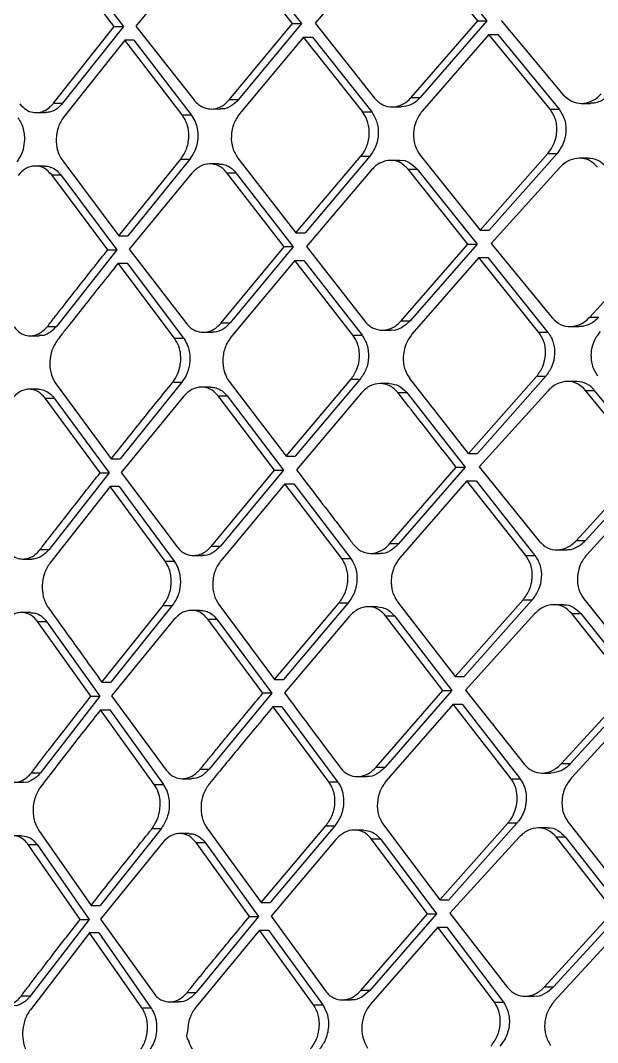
# Model space of a CAD drawing. Extents: x 939 to 1039, y 781 to 934.
# Drawn here: x 1026.408 to 1027.331, y 818.226 to 819.86 of the extents above; entities that cross this region are included whole.
import ezdxf

# ---------------------------------------------------------------- set-up
doc = ezdxf.new("R2010")
doc.units = 0
doc.header["$MEASUREMENT"] = 0
doc.layers.add('1', color=4, linetype='Continuous')

# ---------------------------------------------------------------- blocks, each defined once
blk = doc.blocks.new('Envoy')
at = {"layer": '1', "color": 3, "linetype": 'Continuous', "lineweight": 25}
for p, q in [((87.8271, 20.7958), (87.9187, 20.6762)), ((88.0394, 20.7986), (87.9388, 20.6768)), ((88.1894, 20.6807), (88.0959, 20.7992)), ((88.1103, 20.7992), (88.2038, 20.6807)), ((88.3294, 20.804), (88.2253, 20.6813)), ((88.4856, 20.6853), (88.3883, 20.8048)), ((88.4027, 20.8048), (88.5, 20.6852)), ((87.8072, 20.5535), (87.9042, 20.6762)), ((87.9187, 20.6762), (87.8216, 20.5535)), ((87.9042, 20.6762), (87.9186, 20.6762)), ((87.9388, 20.6768), (88.0323, 20.558)), ((88.0884, 20.5592), (88.1894, 20.6807)), ((88.2038, 20.6807), (88.1028, 20.5592)), ((88.2253, 20.6813), (88.3204, 20.5617)), ((88.379, 20.5626), (88.4856, 20.6853)), ((88.5, 20.6852), (88.3935, 20.5626)), ((88.4856, 20.6853), (88.5, 20.6852)), ((88.5228, 20.6858), (88.6222, 20.5671)), ((88.2066, 20.659), (88.1043, 20.5363)), ((88.3014, 20.5394), (88.2066, 20.659)), ((88.2066, 20.659), (88.221, 20.659)), ((88.221, 20.659), (88.3158, 20.5394)), ((88.5033, 20.6635), (88.3965, 20.5409)), ((88.601, 20.5439), (88.5033, 20.6635)), ((88.5033, 20.6635), (88.5177, 20.6635)), ((88.5177, 20.6635), (88.6154, 20.5439)), ((87.9209, 20.6545), (87.8235, 20.5318)), ((88.0129, 20.5349), (87.9209, 20.6545)), ((87.9353, 20.6545), (87.9209, 20.6545)), ((87.9353, 20.6545), (88.0273, 20.5349)), ((88.379, 20.5626), (88.3935, 20.5626)), ((87.8072, 20.5535), (87.8216, 20.5535)), ((88.0591, 20.5442), (88.0736, 20.5441)), ((88.0884, 20.5592), (88.1028, 20.5592)), ((88.3485, 20.5475), (88.363, 20.5475)), ((88.601, 20.5439), (88.6154, 20.5439)), ((88.651, 20.5532), (88.6655, 20.5532)), ((87.7792, 20.5384), (87.7937, 20.5384)), ((88.0129, 20.5349), (88.0273, 20.5349)), ((88.3014, 20.5394), (88.3158, 20.5394)), ((87.9117, 20.3415), (88.0106, 20.4642)), ((88.025, 20.4642), (87.9261, 20.3415)), ((88.0106, 20.4642), (88.025, 20.4642)), ((88.1019, 20.4656), (88.1947, 20.3461)), ((88.1947, 20.3461), (88.2985, 20.4687)), ((88.3129, 20.4687), (88.2092, 20.346)), ((88.2985, 20.4687), (88.3129, 20.4687)), ((88.3934, 20.4702), (88.4893, 20.3506)), ((88.4893, 20.3506), (88.5977, 20.4732)), ((88.6121, 20.4732), (88.5037, 20.3506)), ((88.5977, 20.4732), (88.6121, 20.4732)), ((88.6623, 20.4654), (88.648, 20.4655)), ((87.7924, 20.453), (87.7781, 20.453)), ((87.8217, 20.4611), (87.9117, 20.3415)), ((88.0716, 20.4564), (88.0573, 20.4564)), ((88.3157, 20.447), (88.2116, 20.3243)), ((88.3605, 20.4621), (88.3461, 20.4621)), ((88.4697, 20.3283), (88.3742, 20.4479)), ((88.3742, 20.4479), (88.3886, 20.4479)), ((88.3886, 20.4479), (88.4842, 20.3283)), ((88.6167, 20.4507), (88.5067, 20.3289)), ((87.8939, 20.3192), (87.8042, 20.4388)), ((87.8042, 20.4388), (87.8186, 20.4388)), ((87.8186, 20.4388), (87.9084, 20.3192)), ((88.0284, 20.4417), (87.9281, 20.3198)), ((88.1761, 20.3238), (88.0844, 20.4422)), ((88.0844, 20.4422), (88.0988, 20.4422)), ((88.0988, 20.4422), (88.1905, 20.3238)), ((88.4893, 20.3506), (88.5037, 20.3506)), ((87.9117, 20.3415), (87.9261, 20.3415)), ((88.1947, 20.3461), (88.2092, 20.346)), ((88.6645, 20.2113), (88.7746, 20.3328)), ((87.9084, 20.3192), (87.8118, 20.1966)), ((87.8939, 20.3192), (87.9084, 20.3192)), ((87.9281, 20.3198), (88.0197, 20.2011)), ((88.0753, 20.2023), (88.1761, 20.3238)), ((88.1905, 20.3238), (88.0897, 20.2023)), ((88.1905, 20.3238), (88.1761, 20.3238)), ((88.2116, 20.3243), (88.3049, 20.2048)), ((88.3631, 20.2056), (88.4697, 20.3283)), ((88.4842, 20.3283), (88.3775, 20.2056)), ((88.4697, 20.3283), (88.4841, 20.3283)), ((88.5067, 20.3289), (88.6043, 20.2101)), ((88.1929, 20.3021), (88.0908, 20.1794)), ((88.2859, 20.1825), (88.1929, 20.3021)), ((88.1929, 20.3021), (88.2073, 20.302)), ((88.2073, 20.302), (88.3004, 20.1825)), ((88.4871, 20.3066), (88.3802, 20.1839)), ((88.5831, 20.187), (88.4871, 20.3066)), ((88.4871, 20.3066), (88.5016, 20.3066)), ((88.5016, 20.3066), (88.5976, 20.187)), ((88.0004, 20.1779), (87.9103, 20.2975)), ((87.9247, 20.2975), (88.0148, 20.1779)), ((88.0753, 20.2023), (88.0897, 20.2023)), ((88.3631, 20.2056), (88.3775, 20.2056)), ((88.6645, 20.2113), (88.679, 20.2113)), ((87.7973, 20.1966), (87.8118, 20.1965)), ((88.0462, 20.1872), (88.0607, 20.1872)), ((88.3327, 20.1906), (88.3472, 20.1905)), ((88.5976, 20.187), (88.5831, 20.187)), ((88.6329, 20.1963), (88.6474, 20.1962)), ((87.7697, 20.1815), (87.7842, 20.1815)), ((88.0004, 20.1779), (88.0148, 20.1779)), ((88.2859, 20.1825), (88.3003, 20.1825)), ((87.8111, 20.1042), (87.8992, 19.9846)), ((88.0121, 20.1072), (87.9136, 19.9846)), ((87.9976, 20.1072), (88.0121, 20.1072)), ((88.0879, 20.1087), (88.1788, 19.9891)), ((88.1788, 19.9891), (88.2826, 20.1118)), ((88.297, 20.1118), (88.1933, 19.9891)), ((88.297, 20.1118), (88.2826, 20.1118)), ((88.344, 20.1051), (88.3296, 20.1052)), ((88.4706, 19.9936), (88.3766, 20.1132)), ((88.5793, 20.1163), (88.4706, 19.9936)), ((88.5937, 20.1163), (88.4851, 19.9936)), ((88.5937, 20.1163), (88.5793, 20.1163)), ((88.6436, 20.1085), (88.6291, 20.1085)), ((87.7824, 20.096), (87.7681, 20.0961)), ((88.0581, 20.0994), (88.0437, 20.0995)), ((88.2994, 20.0901), (88.1954, 19.9674)), ((88.3574, 20.091), (88.3718, 20.0909)), ((88.3718, 20.0909), (88.4655, 19.9714)), ((88.5979, 20.0938), (88.4877, 19.9719)), ((88.7538, 19.9759), (88.6579, 20.0943)), ((88.6579, 20.0943), (88.6723, 20.0943)), ((88.7683, 19.9759), (88.6723, 20.0943)), ((87.8815, 19.9623), (87.7937, 20.0819)), ((87.7937, 20.0819), (87.8082, 20.0819)), ((87.8082, 20.0819), (87.896, 19.9623)), ((88.0151, 20.0847), (87.9152, 19.9629)), ((88.1602, 19.9668), (88.0704, 20.0853)), ((88.0704, 20.0853), (88.0848, 20.0853)), ((88.0848, 20.0853), (88.1746, 19.9668)), ((88.1788, 19.9891), (88.1933, 19.9891)), ((88.4706, 19.9936), (88.4851, 19.9936)), ((87.8992, 19.9846), (87.9136, 19.9846)), ((88.4877, 19.9719), (88.5836, 19.8532)), ((88.6433, 19.8544), (88.7538, 19.9759)), ((88.6578, 19.8544), (88.7683, 19.9759)), ((87.896, 19.9623), (87.8, 19.8396)), ((87.8815, 19.9623), (87.8959, 19.9623)), ((87.9152, 19.9629), (88.0048, 19.8441)), ((88.0596, 19.8453), (88.1602, 19.9668)), ((88.1746, 19.9668), (88.0741, 19.8453)), ((88.1602, 19.9668), (88.1746, 19.9668)), ((88.3443, 19.8487), (88.451, 19.9714)), ((88.4655, 19.9713), (88.3588, 19.8487)), ((88.451, 19.9714), (88.4655, 19.9713)), ((87.8975, 19.9406), (87.8012, 19.8179)), ((87.9855, 19.821), (87.8975, 19.9406)), ((87.9119, 19.9406), (87.8975, 19.9406)), ((87.9119, 19.9406), (88, 19.821)), ((88.1767, 19.9451), (88.0749, 19.8225)), ((88.2678, 19.8255), (88.1767, 19.9451)), ((88.1767, 19.9451), (88.1911, 19.9451)), ((88.1911, 19.9451), (88.2822, 19.8255)), ((88.4681, 19.9496), (88.3611, 19.827)), ((88.5623, 19.8301), (88.4681, 19.9496)), ((88.4681, 19.9496), (88.4826, 19.9496)), ((88.4826, 19.9496), (88.5768, 19.83)), ((88.7715, 19.9542), (88.6596, 19.8315)), ((88.0596, 19.8453), (88.0741, 19.8453)), ((88.3588, 19.8487), (88.3443, 19.8487)), ((88.6433, 19.8544), (88.6578, 19.8544)), ((87.7855, 19.8396), (87.8, 19.8396)), ((88.0308, 19.8303), (88.0454, 19.8302)), ((88.2678, 19.8255), (88.2822, 19.8255)), ((88.3141, 19.8336), (88.3287, 19.8336)), ((88.5623, 19.8301), (88.5768, 19.83)), ((88.6118, 19.8393), (88.6263, 19.8393)), ((87.7582, 19.8245), (87.7726, 19.8245)), ((87.9855, 19.821), (88, 19.821)), ((88.655, 19.7608), (88.7505, 19.6412)), ((87.8844, 19.6276), (87.9823, 19.7503)), ((87.9968, 19.7503), (87.8989, 19.6276)), ((87.9823, 19.7503), (87.9968, 19.7503)), ((88.0714, 19.7518), (88.1603, 19.6322)), ((88.1603, 19.6322), (88.2638, 19.7548)), ((88.2783, 19.7548), (88.1748, 19.6322)), ((88.2638, 19.7548), (88.2783, 19.7548)), ((88.3248, 19.7482), (88.3104, 19.7482)), ((88.357, 19.7563), (88.4491, 19.6367)), ((88.4491, 19.6367), (88.5579, 19.7594)), ((88.5724, 19.7593), (88.4636, 19.6367)), ((88.5579, 19.7594), (88.5724, 19.7593)), ((88.6217, 19.7516), (88.6073, 19.7516)), ((87.7705, 19.7391), (87.7561, 19.7391)), ((87.9994, 19.7278), (87.9, 19.6059)), ((88.0421, 19.7425), (88.0277, 19.7425)), ((88.1417, 19.6099), (88.054, 19.7283)), ((88.054, 19.7283), (88.0684, 19.7283)), ((88.0684, 19.7283), (88.1562, 19.6099)), ((88.2804, 19.7331), (88.1765, 19.6105)), ((88.4295, 19.6144), (88.3377, 19.734)), ((88.3377, 19.734), (88.3522, 19.734)), ((88.3522, 19.734), (88.444, 19.6144)), ((88.5762, 19.7368), (88.4658, 19.615)), ((88.73, 19.6189), (88.6357, 19.7374)), ((88.6357, 19.7374), (88.6502, 19.7374)), ((88.6502, 19.7374), (88.7445, 19.6189)), ((87.8668, 19.6054), (87.7812, 19.7249)), ((87.7812, 19.7249), (87.7958, 19.7249)), ((87.7958, 19.7249), (87.8813, 19.6053)), ((88.1603, 19.6322), (88.1748, 19.6322)), ((88.4491, 19.6367), (88.4636, 19.6367)), ((88.3228, 19.4918), (88.4295, 19.6144)), ((88.444, 19.6144), (88.3372, 19.4917)), ((88.4295, 19.6144), (88.444, 19.6144)), ((88.4658, 19.615), (88.5599, 19.4962)), ((88.6192, 19.4975), (88.73, 19.6189)), ((88.7445, 19.6189), (88.6337, 19.4974)), ((87.8813, 19.6053), (87.7861, 19.4827)), ((87.8668, 19.6053), (87.8813, 19.6053)), ((87.9, 19.6059), (87.9873, 19.4872)), ((88.1562, 19.6099), (88.0559, 19.4884)), ((88.1561, 19.6099), (88.1417, 19.6099)), ((88.6351, 19.4746), (88.7473, 19.5972)), ((87.9682, 19.4641), (87.8824, 19.5836)), ((87.8824, 19.5836), (87.8969, 19.5836)), ((87.8969, 19.5836), (87.9827, 19.464)), ((88.1578, 19.5882), (88.2468, 19.4686)), ((88.1723, 19.5882), (88.1578, 19.5882)), ((88.1723, 19.5882), (88.2613, 19.4686)), ((88.4462, 19.5927), (88.3392, 19.4701)), ((88.5386, 19.4731), (88.4462, 19.5927)), ((88.4462, 19.5927), (88.4607, 19.5927)), ((88.4607, 19.5927), (88.5531, 19.4731)), ((87.7715, 19.4827), (87.7861, 19.4827)), ((88.0415, 19.4884), (88.0559, 19.4884)), ((88.3228, 19.4918), (88.3372, 19.4917)), ((88.5877, 19.4824), (88.6023, 19.4824)), ((88.6192, 19.4975), (88.6337, 19.4974)), ((87.7447, 19.4676), (87.7591, 19.4676)), ((88.0129, 19.4733), (88.0275, 19.4733)), ((88.2468, 19.4686), (88.2613, 19.4686)), ((88.2927, 19.4767), (88.3073, 19.4767)), ((88.5386, 19.4731), (88.5531, 19.4731)), ((87.9682, 19.4641), (87.9827, 19.464)), ((88.4246, 19.2798), (88.5336, 19.4024)), ((88.5481, 19.4024), (88.4391, 19.2797)), ((88.5481, 19.4024), (88.5336, 19.4024)), ((88.6299, 19.4039), (88.7237, 19.2843)), ((87.7836, 19.3903), (87.8671, 19.2707)), ((87.979, 19.3933), (87.8817, 19.2707)), ((87.979, 19.3933), (87.9645, 19.3933)), ((88.0236, 19.3856), (88.0091, 19.3856)), ((88.0523, 19.3948), (88.139, 19.2752)), ((88.139, 19.2752), (88.2423, 19.3979)), ((88.2568, 19.3979), (88.1535, 19.2752)), ((88.2423, 19.3979), (88.2568, 19.3979)), ((88.3027, 19.3913), (88.2883, 19.3913)), ((88.3345, 19.3994), (88.4246, 19.2798)), ((88.5969, 19.3946), (88.5825, 19.3947)), ((87.7565, 19.3821), (87.7419, 19.3822)), ((87.8497, 19.2484), (87.7665, 19.368)), ((87.7666, 19.368), (87.7811, 19.368)), ((87.7811, 19.368), (87.8643, 19.2484)), ((87.9811, 19.3708), (87.8823, 19.249)), ((88.1204, 19.253), (88.0349, 19.3714)), ((88.0349, 19.3714), (88.0494, 19.3714)), ((88.0494, 19.3714), (88.1349, 19.2529)), ((88.2585, 19.3762), (88.1548, 19.2535)), ((88.405, 19.2575), (88.3152, 19.3771)), ((88.3152, 19.3771), (88.3297, 19.3771)), ((88.3297, 19.3771), (88.4195, 19.2575)), ((88.5515, 19.3799), (88.441, 19.2581)), ((88.7031, 19.262), (88.6106, 19.3805)), ((88.6106, 19.3805), (88.6251, 19.3804)), ((88.6251, 19.3804), (88.7177, 19.262)), ((87.8671, 19.2707), (87.8817, 19.2707)), ((88.139, 19.2752), (88.1535, 19.2752)), ((88.4246, 19.2798), (88.4391, 19.2797)), ((88.1349, 19.2529), (88.0351, 19.1314)), ((88.1204, 19.253), (88.1349, 19.2529)), ((88.1548, 19.2535), (88.242, 19.1339)), ((88.2983, 19.1348), (88.405, 19.2575)), ((88.4195, 19.2575), (88.3128, 19.1348)), ((88.405, 19.2575), (88.4195, 19.2575)), ((88.441, 19.2581), (88.5332, 19.1393)), ((88.592, 19.1405), (88.7031, 19.262)), ((88.7177, 19.262), (88.6066, 19.1405)), ((87.8643, 19.2484), (87.7699, 19.1257)), ((87.8497, 19.2484), (87.8642, 19.2484)), ((87.8823, 19.249), (87.9673, 19.1302)), ((88.7202, 19.2403), (88.6077, 19.1176)), ((87.8648, 19.2267), (87.77, 19.104)), ((87.9483, 19.1071), (87.8648, 19.2267)), ((87.8794, 19.2267), (87.8648, 19.2267)), ((87.8794, 19.2267), (87.9628, 19.1071)), ((88.1362, 19.2312), (88.035, 19.1086)), ((88.223, 19.1117), (88.1362, 19.2312)), ((88.1362, 19.2312), (88.1507, 19.2312)), ((88.1507, 19.2312), (88.2375, 19.1116)), ((88.4214, 19.2358), (88.3143, 19.1131)), ((88.5119, 19.1162), (88.4214, 19.2358)), ((88.4214, 19.2358), (88.4359, 19.2358)), ((88.4359, 19.2358), (88.5264, 19.1162)), ((88.592, 19.1405), (88.6066, 19.1405)), ((87.7699, 19.1257), (87.7553, 19.1257)), ((88.0206, 19.1315), (88.0351, 19.1314)), ((88.3128, 19.1348), (88.2983, 19.1348)), ((88.5607, 19.1254), (88.5753, 19.1254)), ((87.9483, 19.1071), (87.9628, 19.1071)), ((87.9923, 19.1164), (88.007, 19.1164)), ((88.223, 19.1117), (88.2375, 19.1116)), ((88.2685, 19.1197), (88.2831, 19.1197)), ((88.5119, 19.1162), (88.5264, 19.1162))]:
    blk.add_line(p, q, dxfattribs=at)
at = {"layer": '1', "color": 3, "linetype": 'Continuous', "lineweight": 25, "flags": 128}
for points in [[(88.1894, 20.6807), (88.1974, 20.6807), (88.2038, 20.6807)], [(87.9103, 20.2975), (87.9184, 20.2975), (87.9247, 20.2975)]]:
    blk.add_lwpolyline(points, dxfattribs=at)
at = {"layer": '1', "color": 3, "linetype": 'Continuous', "lineweight": 25}
for centre, radius, start, end in [((88.2541, 20.5059), 0.0579, 320.0443, 35.3446), ((88.3598, 19.0742), 0.0598, 139.415, 212.0657)]:
    blk.add_arc(centre, radius, start, end, dxfattribs=at)
for points, knots in [([(87.9042, 20.6762), (87.8844, 20.7021), (87.8539, 20.7419), (87.8234, 20.7818), (87.8127, 20.7958)], [0, 0, 0, 0, 0.6489663, 1, 1, 1, 1]), ([(88.3204, 20.5617), (88.3224, 20.5595), (88.3263, 20.5551), (88.3358, 20.5493), (88.3489, 20.5463), (88.3623, 20.5496), (88.3723, 20.5556), (88.3768, 20.5602), (88.379, 20.5626)], [0, 0, 0, 0, 0.12888, 0.255275, 0.499757, 0.737769, 0.86597, 1, 1, 1, 1]), ([(88.3935, 20.5626), (88.3912, 20.5603), (88.3869, 20.5558), (88.3767, 20.5493), (88.3684, 20.5482), (88.363, 20.5475)], [0, 0, 0, 0, 0.255591, 0.508375, 1, 1, 1, 1]), ([(88.6222, 20.5671), (88.6264, 20.5631), (88.6349, 20.5552), (88.6512, 20.5521), (88.6649, 20.5552), (88.6753, 20.561), (88.6801, 20.5658), (88.6827, 20.5683)], [0, 0, 0, 0, 0.246674, 0.49922, 0.722647, 0.854688, 1, 1, 1, 1]), ([(88.6972, 20.5683), (88.6946, 20.5657), (88.6896, 20.5608), (88.6808, 20.556), (88.6727, 20.5535), (88.6676, 20.5534), (88.6655, 20.5534)], [0, 0, 0, 0, 0.283698, 0.555858, 0.816563, 1, 1, 1, 1]), ([(87.753, 20.5526), (87.7562, 20.5491), (87.7623, 20.5425), (87.7733, 20.5384), (87.7832, 20.5382), (87.793, 20.5411), (87.8002, 20.5461), (87.805, 20.5511), (87.8066, 20.5529), (87.8072, 20.5535)], [0, 0, 0, 0, 0.213881, 0.402493, 0.56576, 0.703596, 0.902304, 0.963781, 1, 1, 1, 1]), ([(87.8216, 20.5535), (87.8189, 20.5505), (87.8127, 20.5437), (87.8027, 20.539), (87.796, 20.5387), (87.7937, 20.5385)], [0, 0, 0, 0, 0.337492, 0.777116, 1, 1, 1, 1]), ([(88.0322, 20.558), (88.0343, 20.5557), (88.0383, 20.5512), (88.0454, 20.547), (88.0532, 20.5443), (88.0623, 20.5438), (88.0715, 20.5462), (88.0805, 20.5511), (88.0856, 20.5563), (88.0884, 20.5592)], [0, 0, 0, 0, 0.138228, 0.265436, 0.381636, 0.535937, 0.699693, 0.831673, 1, 1, 1, 1]), ([(88.1028, 20.5592), (88.0991, 20.5555), (88.0913, 20.5478), (88.0805, 20.544), (88.0746, 20.5443), (88.0736, 20.5444)], [0, 0, 0, 0, 0.43787, 0.909094, 1, 1, 1, 1]), ([(88.5977, 20.4732), (88.6014, 20.4784), (88.6089, 20.4888), (88.6123, 20.5057), (88.6117, 20.519), (88.609, 20.5316), (88.6042, 20.5391), (88.601, 20.5439)], [0, 0, 0, 0, 0.249822, 0.499618, 0.632517, 0.760481, 1, 1, 1, 1]), ([(88.6154, 20.5439), (88.6186, 20.539), (88.6235, 20.5316), (88.6262, 20.519), (88.6265, 20.5118), (88.6262, 20.5073), (88.6259, 20.5036), (88.6246, 20.4964), (88.6208, 20.4849), (88.6153, 20.4775), (88.6121, 20.4732)], [0, 0, 0, 0, 0.238679, 0.366375, 0.499071, 0.513122, 0.541095, 0.638706, 0.791781, 1, 1, 1, 1]), ([(87.7502, 20.5303), (87.752, 20.5275), (87.7556, 20.522), (87.7589, 20.5122), (87.7606, 20.502), (87.7606, 20.489), (87.7574, 20.4735), (87.7514, 20.4641), (87.7486, 20.4596)], [0, 0, 0, 0, 0.144107, 0.282781, 0.416018, 0.543869, 0.782382, 1, 1, 1, 1]), ([(87.8235, 20.5318), (87.8202, 20.5266), (87.8137, 20.5162), (87.8105, 20.4969), (87.8122, 20.4812), (87.8162, 20.4694), (87.8198, 20.464), (87.8217, 20.4611)], [0, 0, 0, 0, 0.248298, 0.49974, 0.720062, 0.852695, 1, 1, 1, 1]), ([(88.0106, 20.4642), (88.0138, 20.4691), (88.0189, 20.4766), (88.0224, 20.4893), (88.024, 20.5027), (88.0221, 20.5196), (88.0159, 20.5298), (88.0129, 20.5349)], [0, 0, 0, 0, 0.234787, 0.364132, 0.501095, 0.75041, 1, 1, 1, 1]), ([(88.0273, 20.5349), (88.0295, 20.5314), (88.0339, 20.5247), (88.0372, 20.5128), (88.0382, 20.5014), (88.0369, 20.4883), (88.0328, 20.4752), (88.0273, 20.4674), (88.025, 20.4642)], [0, 0, 0, 0, 0.176041, 0.337564, 0.484555, 0.616991, 0.837392, 1, 1, 1, 1]), ([(88.1043, 20.5363), (88.1011, 20.5315), (88.0959, 20.524), (88.0924, 20.5113), (88.0907, 20.4979), (88.0926, 20.4809), (88.0988, 20.4707), (88.1019, 20.4656)], [0, 0, 0, 0, 0.233994, 0.363523, 0.500998, 0.750381, 1, 1, 1, 1]), ([(88.3158, 20.5394), (88.3189, 20.5343), (88.3251, 20.5241), (88.3273, 20.5043), (88.3237, 20.4844), (88.3165, 20.4739), (88.3129, 20.4687)], [0, 0, 0, 0, 0.249989, 0.500005, 0.749987, 1, 1, 1, 1]), ([(88.3965, 20.5409), (88.3928, 20.5357), (88.3856, 20.5253), (88.3823, 20.508), (88.383, 20.4944), (88.3859, 20.4819), (88.3905, 20.4747), (88.3934, 20.4702)], [0, 0, 0, 0, 0.249773, 0.499399, 0.643585, 0.775215, 1, 1, 1, 1]), ([(88.3742, 20.4479), (88.3701, 20.452), (88.3618, 20.46), (88.3457, 20.4633), (88.3323, 20.46), (88.3224, 20.4539), (88.318, 20.4493), (88.3157, 20.447)], [0, 0, 0, 0, 0.251878, 0.499142, 0.738925, 0.866913, 1, 1, 1, 1]), ([(88.3605, 20.462), (88.3606, 20.462), (88.366, 20.4633), (88.3768, 20.4591), (88.3847, 20.4516), (88.3886, 20.4479)], [0, 0, 0, 0, 0.012753, 0.513802, 1, 1, 1, 1]), ([(88.677, 20.4513), (88.6729, 20.4552), (88.6667, 20.4613), (88.656, 20.4649), (88.6454, 20.466), (88.6345, 20.4636), (88.6241, 20.4579), (88.6192, 20.4532), (88.6167, 20.4507)], [0, 0, 0, 0, 0.244475, 0.370914, 0.499872, 0.72394, 0.855572, 1, 1, 1, 1]), ([(88.6623, 20.4652), (88.6633, 20.4653), (88.6696, 20.4656), (88.6805, 20.4619), (88.688, 20.4547), (88.6915, 20.4513)], [0, 0, 0, 0, 0.090019, 0.570299, 1, 1, 1, 1]), ([(87.8042, 20.4388), (87.8004, 20.4428), (87.7927, 20.4509), (87.7799, 20.4537), (87.7697, 20.4521), (87.7599, 20.4481), (87.7541, 20.4419), (87.7503, 20.4379)], [0, 0, 0, 0, 0.249365, 0.498744, 0.63446, 0.763371, 1, 1, 1, 1]), ([(87.7924, 20.4529), (87.7926, 20.4529), (87.7958, 20.4533), (87.8021, 20.4516), (87.8111, 20.4474), (87.8161, 20.4417), (87.8186, 20.4388)], [0, 0, 0, 0, 0.023879, 0.320864, 0.646236, 1, 1, 1, 1]), ([(88.0844, 20.4422), (88.0823, 20.4446), (88.0783, 20.4491), (88.0691, 20.4548), (88.0566, 20.4576), (88.0411, 20.4539), (88.0326, 20.4457), (88.0284, 20.4417)], [0, 0, 0, 0, 0.139134, 0.269077, 0.500358, 0.75258, 1, 1, 1, 1]), ([(88.0716, 20.4562), (88.0734, 20.4562), (88.078, 20.4561), (88.085, 20.4537), (88.0926, 20.4493), (88.0967, 20.4446), (88.0988, 20.4422)], [0, 0, 0, 0, 0.177803, 0.443237, 0.717318, 1, 1, 1, 1]), ([(87.7973, 20.1966), (87.7976, 20.197), (87.7982, 20.1977), (87.7992, 20.1989), (87.8006, 20.2007), (87.8032, 20.204), (87.8078, 20.2099), (87.816, 20.2204), (87.8303, 20.2387), (87.8569, 20.2725), (87.8792, 20.3007), (87.8939, 20.3192)], [0, 0, 0, 0, 0.009629, 0.017123, 0.030525, 0.054589, 0.097634, 0.174536, 0.311144, 0.545496, 1, 1, 1, 1]), ([(87.9103, 20.2975), (87.892, 20.2745), (87.8657, 20.2415), (87.8361, 20.2039), (87.8221, 20.186), (87.8159, 20.1782), (87.8134, 20.1749)], [0, 0, 0, 0, 0.562392, 0.807688, 0.919356, 1, 1, 1, 1]), ([(88.0197, 20.2011), (88.0218, 20.1987), (88.0258, 20.1942), (88.0348, 20.1887), (88.0447, 20.1866), (88.0555, 20.1881), (88.0641, 20.1919), (88.0707, 20.1973), (88.0741, 20.201), (88.0753, 20.2023)], [0, 0, 0, 0, 0.140586, 0.268234, 0.500662, 0.625537, 0.790795, 0.929239, 1, 1, 1, 1]), ([(88.0897, 20.2023), (88.0861, 20.1986), (88.0784, 20.191), (88.0678, 20.1871), (88.0618, 20.1874), (88.0607, 20.1874)], [0, 0, 0, 0, 0.427092, 0.894707, 1, 1, 1, 1]), ([(88.3049, 20.2047), (88.3069, 20.2025), (88.3109, 20.1981), (88.3202, 20.1923), (88.3332, 20.1893), (88.3465, 20.1927), (88.3565, 20.1988), (88.3608, 20.2033), (88.3631, 20.2056)], [0, 0, 0, 0, 0.130833, 0.257879, 0.499788, 0.740923, 0.86832, 1, 1, 1, 1]), ([(88.3775, 20.2056), (88.3731, 20.2016), (88.3643, 20.1936), (88.3527, 20.1893), (88.3474, 20.1906), (88.3472, 20.1907)], [0, 0, 0, 0, 0.492836, 0.984285, 1, 1, 1, 1]), ([(88.6043, 20.2101), (88.6085, 20.2062), (88.6169, 20.1982), (88.6332, 20.1951), (88.6469, 20.1983), (88.6572, 20.2042), (88.662, 20.2089), (88.6645, 20.2113)], [0, 0, 0, 0, 0.248864, 0.499215, 0.728597, 0.859139, 1, 1, 1, 1]), ([(88.679, 20.2113), (88.6765, 20.2089), (88.6716, 20.2041), (88.6632, 20.1993), (88.655, 20.1966), (88.6497, 20.1964), (88.6474, 20.1964)], [0, 0, 0, 0, 0.273984, 0.539153, 0.79558, 1, 1, 1, 1]), ([(87.7439, 20.1957), (87.7471, 20.1921), (87.7531, 20.1855), (87.764, 20.1815), (87.7737, 20.1813), (87.7834, 20.1842), (87.7905, 20.1892), (87.7952, 20.1942), (87.7968, 20.1959), (87.7973, 20.1966)], [0, 0, 0, 0, 0.214982, 0.404338, 0.56801, 0.705995, 0.904041, 0.964764, 1, 1, 1, 1]), ([(87.8118, 20.1965), (87.8078, 20.1925), (87.8009, 20.1855), (87.7909, 20.1814), (87.7858, 20.182), (87.7842, 20.1822)], [0, 0, 0, 0, 0.487388, 0.834786, 1, 1, 1, 1]), ([(88.5793, 20.1163), (88.583, 20.1215), (88.5905, 20.1319), (88.594, 20.1489), (88.5936, 20.1622), (88.5909, 20.1748), (88.5862, 20.1822), (88.5831, 20.187)], [0, 0, 0, 0, 0.249625, 0.499691, 0.635112, 0.763942, 1, 1, 1, 1]), ([(88.5976, 20.187), (88.5994, 20.1844), (88.6029, 20.1794), (88.6074, 20.1678), (88.6091, 20.1518), (88.605, 20.132), (88.5975, 20.1215), (88.5937, 20.1163)], [0, 0, 0, 0, 0.131182, 0.257913, 0.497206, 0.748581, 1, 1, 1, 1]), ([(88.6811, 20.1884), (88.6773, 20.1833), (88.6697, 20.1729), (88.6661, 20.1559), (88.6666, 20.1426), (88.6692, 20.13), (88.674, 20.1225), (88.677, 20.1177)], [0, 0, 0, 0, 0.249836, 0.49931, 0.63584, 0.764923, 1, 1, 1, 1]), ([(87.8134, 20.1749), (87.8101, 20.1696), (87.8035, 20.1592), (87.8007, 20.142), (87.8014, 20.1285), (87.8042, 20.116), (87.8084, 20.1088), (87.8111, 20.1042)], [0, 0, 0, 0, 0.249828, 0.499695, 0.640306, 0.770668, 1, 1, 1, 1]), ([(87.9976, 20.1072), (87.9991, 20.1093), (88.0034, 20.1153), (88.008, 20.1261), (88.0106, 20.139), (88.0107, 20.1517), (88.0079, 20.1658), (88.003, 20.1737), (88.0004, 20.1779)], [0, 0, 0, 0, 0.105309, 0.306625, 0.443827, 0.605174, 0.79058, 1, 1, 1, 1]), ([(88.0148, 20.1779), (88.0169, 20.1746), (88.0211, 20.1682), (88.0243, 20.1567), (88.0254, 20.1456), (88.0243, 20.1325), (88.0202, 20.1189), (88.0146, 20.1108), (88.0121, 20.1072)], [0, 0, 0, 0, 0.168951, 0.325398, 0.469323, 0.600749, 0.825158, 1, 1, 1, 1]), ([(88.0908, 20.1794), (88.0875, 20.1744), (88.0823, 20.1668), (88.0788, 20.1541), (88.0771, 20.1408), (88.0788, 20.1259), (88.0836, 20.1151), (88.0867, 20.1103), (88.0876, 20.1091), (88.0878, 20.1088), (88.0879, 20.1087), (88.0879, 20.1087), (88.0879, 20.1087)], [0, 0, 0, 0, 0.238549, 0.366743, 0.500493, 0.749395, 0.935404, 0.982948, 0.995282, 0.998615, 0.999831, 1, 1, 1, 1]), ([(88.2826, 20.1118), (88.2861, 20.117), (88.2933, 20.1274), (88.2967, 20.1449), (88.296, 20.1589), (88.293, 20.1713), (88.2886, 20.1783), (88.2859, 20.1825)], [0, 0, 0, 0, 0.24976, 0.49943, 0.654483, 0.789743, 1, 1, 1, 1]), ([(88.3004, 20.1825), (88.3034, 20.1773), (88.3096, 20.1671), (88.3116, 20.1473), (88.3079, 20.1274), (88.3006, 20.117), (88.297, 20.1118)], [0, 0, 0, 0, 0.249978, 0.499987, 0.749993, 1, 1, 1, 1]), ([(88.3802, 20.1839), (88.3765, 20.1787), (88.3715, 20.1717), (88.3676, 20.1592), (88.3659, 20.1487), (88.3665, 20.1371), (88.3694, 20.1246), (88.3739, 20.1176), (88.3766, 20.1132)], [0, 0, 0, 0, 0.249449, 0.338531, 0.499901, 0.650637, 0.784386, 1, 1, 1, 1]), ([(87.8992, 19.9846), (87.9154, 20.0049), (87.9479, 20.0458), (87.981, 20.0867), (87.9976, 20.1072)], [0, 0, 0, 0, 0.4972, 1, 1, 1, 1]), ([(88.3574, 20.091), (88.3554, 20.0932), (88.3515, 20.0975), (88.3422, 20.1034), (88.3292, 20.1064), (88.3158, 20.103), (88.3059, 20.0969), (88.3016, 20.0924), (88.2994, 20.0901)], [0, 0, 0, 0, 0.129204, 0.255732, 0.499777, 0.742256, 0.869328, 1, 1, 1, 1]), ([(88.344, 20.1051), (88.3493, 20.1044), (88.3599, 20.1032), (88.3678, 20.095), (88.3718, 20.0909)], [0, 0, 0, 0, 0.497632, 1, 1, 1, 1]), ([(88.6579, 20.0943), (88.6537, 20.0983), (88.6454, 20.1063), (88.6291, 20.1097), (88.6155, 20.1066), (88.6051, 20.1008), (88.6004, 20.0962), (88.5979, 20.0938)], [0, 0, 0, 0, 0.247012, 0.499209, 0.729613, 0.859906, 1, 1, 1, 1]), ([(88.6723, 20.0943), (88.6682, 20.0984), (88.66, 20.1065), (88.649, 20.1078), (88.6436, 20.1084)], [0, 0, 0, 0, 0.501363, 1, 1, 1, 1]), ([(87.7937, 20.0819), (87.79, 20.0859), (87.7825, 20.0939), (87.7699, 20.0968), (87.7598, 20.0952), (87.7501, 20.0911), (87.7443, 20.085), (87.7406, 20.081)], [0, 0, 0, 0, 0.249348, 0.498761, 0.634714, 0.763732, 1, 1, 1, 1]), ([(87.7824, 20.096), (87.7826, 20.096), (87.7856, 20.0964), (87.7918, 20.0947), (87.8008, 20.0905), (87.8057, 20.0848), (87.8082, 20.0819)], [0, 0, 0, 0, 0.018044, 0.316181, 0.643488, 1, 1, 1, 1]), ([(88.0704, 20.0853), (88.0683, 20.0877), (88.0643, 20.0923), (88.0553, 20.0978), (88.043, 20.1006), (88.0277, 20.097), (88.0193, 20.0888), (88.0151, 20.0847)], [0, 0, 0, 0, 0.142064, 0.272959, 0.500371, 0.753959, 1, 1, 1, 1]), ([(88.0581, 20.0992), (88.0597, 20.0992), (88.0641, 20.0993), (88.071, 20.0969), (88.0786, 20.0925), (88.0827, 20.0877), (88.0848, 20.0853)], [0, 0, 0, 0, 0.162808, 0.431199, 0.710223, 1, 1, 1, 1]), ([(88.451, 19.9714), (88.4315, 19.9963), (88.4002, 20.0362), (88.369, 20.0761), (88.3574, 20.091)], [0, 0, 0, 0, 0.626405, 1, 1, 1, 1]), ([(87.7855, 19.8396), (87.7858, 19.84), (87.7863, 19.8407), (87.7873, 19.842), (87.7887, 19.8438), (87.7913, 19.8471), (87.7958, 19.853), (87.804, 19.8635), (87.8183, 19.8818), (87.8446, 19.9156), (87.8668, 19.9437), (87.8815, 19.9623)], [0, 0, 0, 0, 0.009622, 0.017114, 0.030519, 0.054574, 0.097599, 0.174493, 0.3111, 0.545924, 1, 1, 1, 1]), ([(88.1954, 19.9674), (88.2157, 19.9408), (88.2424, 19.9058), (88.2729, 19.866), (88.283, 19.8527), (88.2868, 19.8478)], [0, 0, 0, 0, 0.668213, 0.876164, 1, 1, 1, 1]), ([(88.0048, 19.8441), (88.0068, 19.8417), (88.0108, 19.8372), (88.0197, 19.8317), (88.0294, 19.8296), (88.04, 19.8312), (88.0485, 19.835), (88.0551, 19.8403), (88.0585, 19.8441), (88.0596, 19.8453)], [0, 0, 0, 0, 0.143094, 0.271199, 0.501049, 0.625844, 0.791206, 0.929717, 1, 1, 1, 1]), ([(88.0741, 19.8453), (88.0706, 19.8418), (88.0631, 19.8342), (88.0526, 19.8302), (88.0466, 19.8304), (88.0454, 19.8305)], [0, 0, 0, 0, 0.417271, 0.881696, 1, 1, 1, 1]), ([(88.2868, 19.8478), (88.2888, 19.8455), (88.2926, 19.8411), (88.3018, 19.8353), (88.3147, 19.8324), (88.3279, 19.8358), (88.3378, 19.8419), (88.3421, 19.8464), (88.3443, 19.8487)], [0, 0, 0, 0, 0.132604, 0.260258, 0.499856, 0.74342, 0.870188, 1, 1, 1, 1]), ([(88.3588, 19.8487), (88.3545, 19.8448), (88.3458, 19.8369), (88.3344, 19.8325), (88.329, 19.8337), (88.3287, 19.8338)], [0, 0, 0, 0, 0.480855, 0.968296, 1, 1, 1, 1]), ([(88.5836, 19.8532), (88.5877, 19.8492), (88.596, 19.8413), (88.6123, 19.8382), (88.6259, 19.8414), (88.6362, 19.8474), (88.6409, 19.852), (88.6433, 19.8544)], [0, 0, 0, 0, 0.250817, 0.499225, 0.732584, 0.862133, 1, 1, 1, 1]), ([(88.6263, 19.8394), (88.6288, 19.8395), (88.6342, 19.8397), (88.6424, 19.8426), (88.6506, 19.8473), (88.6554, 19.852), (88.6578, 19.8544)], [0, 0, 0, 0, 0.220793, 0.473917, 0.733599, 1, 1, 1, 1]), ([(87.7329, 19.8387), (87.736, 19.8352), (87.7419, 19.8285), (87.7527, 19.8245), (87.7623, 19.8244), (87.7718, 19.8273), (87.7788, 19.8323), (87.7834, 19.8372), (87.7849, 19.839), (87.7855, 19.8396)], [0, 0, 0, 0, 0.216079, 0.406226, 0.570383, 0.708485, 0.905875, 0.965785, 1, 1, 1, 1]), ([(87.8, 19.8396), (87.7962, 19.8356), (87.7903, 19.8294), (87.7808, 19.8254), (87.7756, 19.8245), (87.7728, 19.8245), (87.7727, 19.8245), (87.7726, 19.8245)], [0, 0, 0, 0, 0.469342, 0.721607, 0.985094, 0.993273, 1, 1, 1, 1]), ([(88.2638, 19.7548), (88.2672, 19.7595), (88.2724, 19.767), (88.2764, 19.7796), (88.2784, 19.7932), (88.2768, 19.8102), (88.2708, 19.8204), (88.2678, 19.8255)], [0, 0, 0, 0, 0.227764, 0.358789, 0.50093, 0.750411, 1, 1, 1, 1]), ([(88.2822, 19.8255), (88.2846, 19.8218), (88.2887, 19.8153), (88.2919, 19.803), (88.2926, 19.791), (88.2908, 19.7791), (88.2867, 19.7666), (88.2815, 19.7593), (88.2783, 19.7548)], [0, 0, 0, 0, 0.1871, 0.328258, 0.500888, 0.648662, 0.781251, 1, 1, 1, 1]), ([(88.3611, 19.827), (88.3579, 19.8226), (88.3527, 19.8154), (88.3485, 19.8028), (88.3463, 19.7889), (88.3478, 19.7716), (88.3539, 19.7614), (88.357, 19.7563)], [0, 0, 0, 0, 0.2159301, 0.3498891, 0.5008831, 0.7504306, 1, 1, 1, 1]), ([(88.5579, 19.7594), (88.5617, 19.7646), (88.5679, 19.7731), (88.5715, 19.786), (88.5727, 19.7962), (88.5725, 19.8054), (88.5699, 19.818), (88.5653, 19.8253), (88.5623, 19.8301)], [0, 0, 0, 0, 0.249386, 0.412084, 0.500404, 0.638398, 0.768087, 1, 1, 1, 1]), ([(88.5768, 19.83), (88.5786, 19.8275), (88.582, 19.8225), (88.5864, 19.8109), (88.588, 19.7948), (88.5837, 19.7751), (88.5761, 19.7646), (88.5724, 19.7593)], [0, 0, 0, 0, 0.130524, 0.257143, 0.497748, 0.749008, 1, 1, 1, 1]), ([(88.6596, 19.8315), (88.6558, 19.8263), (88.6481, 19.8159), (88.6444, 19.7989), (88.6448, 19.7855), (88.6473, 19.7729), (88.652, 19.7655), (88.655, 19.7608)], [0, 0, 0, 0, 0.249699, 0.499326, 0.638457, 0.768426, 1, 1, 1, 1]), ([(87.8011, 19.8179), (87.7979, 19.8127), (87.7913, 19.8022), (87.7881, 19.7828), (87.7896, 19.7671), (87.7934, 19.7554), (87.7967, 19.75), (87.7985, 19.7472)], [0, 0, 0, 0, 0.248523, 0.499713, 0.723045, 0.854928, 1, 1, 1, 1]), ([(87.9823, 19.7503), (87.9856, 19.7553), (87.9906, 19.7629), (87.9942, 19.7756), (87.9957, 19.7876), (87.9948, 19.7999), (87.9913, 19.8119), (87.9875, 19.8178), (87.9855, 19.821)], [0, 0, 0, 0, 0.237884, 0.366106, 0.500196, 0.698234, 0.836237, 1, 1, 1, 1]), ([(88, 19.821), (88.002, 19.8178), (88.0059, 19.8115), (88.0091, 19.8004), (88.0102, 19.7895), (88.0092, 19.7764), (88.0052, 19.7624), (87.9994, 19.754), (87.9968, 19.7503)], [0, 0, 0, 0, 0.164056, 0.317003, 0.458806, 0.589505, 0.816696, 1, 1, 1, 1]), ([(88.0749, 19.8225), (88.0715, 19.8175), (88.0663, 19.8098), (88.0627, 19.7971), (88.061, 19.7838), (88.0626, 19.767), (88.0684, 19.7568), (88.0714, 19.7518)], [0, 0, 0, 0, 0.240293, 0.368212, 0.500928, 0.750196, 1, 1, 1, 1]), ([(87.7985, 19.7472), (87.8175, 19.7207), (87.8461, 19.6809), (87.8747, 19.641), (87.8844, 19.6276)], [0, 0, 0, 0, 0.664014, 1, 1, 1, 1]), ([(88.3377, 19.734), (88.3358, 19.7363), (88.3319, 19.7407), (88.3227, 19.7465), (88.3099, 19.7495), (88.2966, 19.7461), (88.2868, 19.7399), (88.2825, 19.7354), (88.2804, 19.7331)], [0, 0, 0, 0, 0.131233, 0.258434, 0.499894, 0.744697, 0.871157, 1, 1, 1, 1]), ([(88.3248, 19.748), (88.3298, 19.7475), (88.3404, 19.7463), (88.3482, 19.7382), (88.3522, 19.734)], [0, 0, 0, 0, 0.483856, 1, 1, 1, 1]), ([(88.6357, 19.7374), (88.6316, 19.7414), (88.6234, 19.7494), (88.6072, 19.7528), (88.5936, 19.7496), (88.5833, 19.7438), (88.5786, 19.7392), (88.5762, 19.7368)], [0, 0, 0, 0, 0.249242, 0.499234, 0.733677, 0.862952, 1, 1, 1, 1]), ([(88.6217, 19.7514), (88.6222, 19.7515), (88.628, 19.752), (88.6389, 19.7485), (88.6465, 19.741), (88.6502, 19.7374)], [0, 0, 0, 0, 0.0447, 0.536237, 1, 1, 1, 1]), ([(87.7812, 19.7249), (87.7812, 19.725), (87.7811, 19.7251), (87.7809, 19.7254), (87.78, 19.7266), (87.7766, 19.7307), (87.7688, 19.737), (87.7579, 19.7399), (87.7479, 19.7382), (87.7384, 19.7342), (87.7327, 19.728), (87.7289, 19.724)], [0, 0, 0, 0, 0.002286, 0.006343, 0.019815, 0.068197, 0.250058, 0.499289, 0.635464, 0.764437, 1, 1, 1, 1]), ([(87.7705, 19.7383), (87.7732, 19.7384), (87.779, 19.7385), (87.788, 19.7338), (87.793, 19.728), (87.7958, 19.7249)], [0, 0, 0, 0, 0.285125, 0.61218, 1, 1, 1, 1]), ([(88.054, 19.7283), (88.0502, 19.7323), (88.0427, 19.7403), (88.0299, 19.7432), (88.0197, 19.7418), (88.0097, 19.738), (88.0035, 19.7318), (87.9994, 19.7278)], [0, 0, 0, 0, 0.249454, 0.499092, 0.628387, 0.755106, 1, 1, 1, 1]), ([(88.0421, 19.7423), (88.0436, 19.7423), (88.0478, 19.7424), (88.0546, 19.7401), (88.0622, 19.7357), (88.0663, 19.7308), (88.0684, 19.7283)], [0, 0, 0, 0, 0.149117, 0.420207, 0.703768, 1, 1, 1, 1]), ([(87.8844, 19.6276), (87.8871, 19.6276), (87.8919, 19.6276), (87.8967, 19.6276), (87.8989, 19.6276)], [0, 0, 0, 0, 0.560034, 1, 1, 1, 1]), ([(87.7715, 19.4827), (87.7718, 19.4831), (87.7724, 19.4838), (87.7733, 19.485), (87.7747, 19.4868), (87.7773, 19.4901), (87.7818, 19.496), (87.7898, 19.5065), (87.804, 19.5248), (87.8302, 19.5586), (87.8523, 19.5868), (87.8668, 19.6053)], [0, 0, 0, 0, 0.009624, 0.017107, 0.030506, 0.054556, 0.097552, 0.174423, 0.311029, 0.546307, 1, 1, 1, 1]), ([(88.0415, 19.4884), (88.042, 19.4891), (88.043, 19.4903), (88.0448, 19.4925), (88.0475, 19.4958), (88.0523, 19.5016), (88.0608, 19.512), (88.0757, 19.5301), (88.1032, 19.5636), (88.1264, 19.5915), (88.1417, 19.6099)], [0, 0, 0, 0, 0.017108, 0.030488, 0.054548, 0.097533, 0.174389, 0.310926, 0.545093, 1, 1, 1, 1]), ([(88.1765, 19.6105), (88.1959, 19.5844), (88.2257, 19.5445), (88.2555, 19.5047), (88.2658, 19.4909)], [0, 0, 0, 0, 0.653623, 1, 1, 1, 1]), ([(90.3316, 19.5955), (90.1916, 19.5136), (89.9109, 19.3492), (89.4905, 19.1194), (89.0779, 18.902), (88.7212, 18.7213), (88.4224, 18.5733), (88.1795, 18.455), (87.9498, 18.3445), (87.7351, 18.242), (87.5351, 18.1468), (87.4198, 18.0915), (87.3622, 18.064)], [0, 0, 0, 0, 0.128088, 0.256805, 0.38361, 0.50883, 0.593009, 0.674921, 0.754537, 0.836904, 0.918629, 1, 1, 1, 1]), ([(87.8824, 19.5836), (87.8662, 19.5631), (87.834, 19.5222), (87.8024, 19.4813), (87.7868, 19.461)], [0, 0, 0, 0, 0.502957, 1, 1, 1, 1]), ([(88.1578, 19.5882), (88.1386, 19.5652), (88.112, 19.5332), (88.0783, 19.4923), (88.0636, 19.4744), (88.0563, 19.4655)], [0, 0, 0, 0, 0.562671, 0.781763, 1, 1, 1, 1]), ([(87.7198, 19.4818), (87.7229, 19.4782), (87.7287, 19.4715), (87.7393, 19.4675), (87.7488, 19.4674), (87.7581, 19.4704), (87.765, 19.4754), (87.7694, 19.4803), (87.771, 19.4821), (87.7715, 19.4827)], [0, 0, 0, 0, 0.21715, 0.408047, 0.572665, 0.710899, 0.907595, 0.966751, 1, 1, 1, 1]), ([(87.7861, 19.4826), (87.7841, 19.4803), (87.7801, 19.4757), (87.7712, 19.4699), (87.7638, 19.4664), (87.7592, 19.4676), (87.7591, 19.4677)], [0, 0, 0, 0, 0.259024, 0.50991, 0.986155, 1, 1, 1, 1]), ([(87.9873, 19.4872), (87.9894, 19.4847), (87.9933, 19.4802), (88.002, 19.4748), (88.0115, 19.4727), (88.022, 19.4742), (88.0304, 19.4781), (88.0369, 19.4834), (88.0403, 19.4871), (88.0415, 19.4884)], [0, 0, 0, 0, 0.1456812, 0.274272, 0.5014232, 0.6261553, 0.791701, 0.9302685, 1, 1, 1, 1]), ([(88.0559, 19.4884), (88.0525, 19.4849), (88.0452, 19.4774), (88.0348, 19.4733), (88.0288, 19.4735), (88.0275, 19.4735)], [0, 0, 0, 0, 0.408482, 0.870083, 1, 1, 1, 1]), ([(88.2658, 19.4909), (88.2678, 19.4886), (88.2716, 19.4841), (88.2807, 19.4784), (88.2933, 19.4754), (88.3065, 19.4788), (88.3163, 19.485), (88.3206, 19.4895), (88.3228, 19.4918)], [0, 0, 0, 0, 0.134385, 0.262634, 0.499979, 0.74531, 0.871586, 1, 1, 1, 1]), ([(88.3372, 19.4917), (88.333, 19.4878), (88.3245, 19.4798), (88.3134, 19.4762), (88.3078, 19.4768), (88.3073, 19.4768)], [0, 0, 0, 0, 0.470342, 0.954129, 1, 1, 1, 1]), ([(88.5599, 19.4962), (88.564, 19.4922), (88.5721, 19.4843), (88.5883, 19.4812), (88.6019, 19.4845), (88.6121, 19.4905), (88.6168, 19.4951), (88.6192, 19.4975)], [0, 0, 0, 0, 0.252521, 0.499286, 0.735587, 0.864401, 1, 1, 1, 1]), ([(88.6337, 19.4974), (88.6313, 19.4951), (88.6267, 19.4906), (88.6162, 19.4842), (88.6078, 19.4831), (88.6023, 19.4824)], [0, 0, 0, 0, 0.260339, 0.515845, 1, 1, 1, 1]), ([(88.0563, 19.4655), (88.0528, 19.4603), (88.0458, 19.4498), (88.0424, 19.432), (88.0431, 19.419), (88.045, 19.4098), (88.0474, 19.4021), (88.0506, 19.3972), (88.0523, 19.3948)], [0, 0, 0, 0, 0.249221, 0.498926, 0.66538, 0.748826, 0.874913, 1, 1, 1, 1]), ([(88.2468, 19.4686), (88.2491, 19.4649), (88.2531, 19.4585), (88.2562, 19.4462), (88.2568, 19.4344), (88.255, 19.4229), (88.251, 19.4102), (88.2457, 19.4027), (88.2423, 19.3979)], [0, 0, 0, 0, 0.184612, 0.326063, 0.500034, 0.638531, 0.768174, 1, 1, 1, 1]), ([(88.2613, 19.4686), (88.2615, 19.4683), (88.2621, 19.4675), (88.2638, 19.4649), (88.267, 19.4591), (88.2704, 19.4483), (88.2714, 19.4351), (88.2694, 19.4225), (88.2653, 19.4099), (88.2601, 19.4025), (88.2568, 19.3979)], [0, 0, 0, 0, 0.014357, 0.042555, 0.14035, 0.293176, 0.500751, 0.644591, 0.775871, 1, 1, 1, 1]), ([(88.3392, 19.4701), (88.3355, 19.4648), (88.3281, 19.4544), (88.324, 19.4345), (88.3255, 19.4147), (88.3315, 19.4045), (88.3345, 19.3994)], [0, 0, 0, 0, 0.25003, 0.500027, 0.749951, 1, 1, 1, 1]), ([(88.5335, 19.4024), (88.5345, 19.4035), (88.5371, 19.4066), (88.5415, 19.4133), (88.5462, 19.424), (88.549, 19.438), (88.5482, 19.4521), (88.5449, 19.4627), (88.5417, 19.4692), (88.5394, 19.4721), (88.5386, 19.4731)], [0, 0, 0, 0, 0.057744, 0.16041, 0.307809, 0.49981, 0.696544, 0.84558, 0.946711, 1, 1, 1, 1]), ([(88.5531, 19.4731), (88.556, 19.4685), (88.5604, 19.4612), (88.5629, 19.4487), (88.5632, 19.4366), (88.5607, 19.424), (88.556, 19.4133), (88.5517, 19.4066), (88.549, 19.4035), (88.5481, 19.4024)], [0, 0, 0, 0, 0.227605, 0.358236, 0.499646, 0.691118, 0.838431, 0.941415, 1, 1, 1, 1]), ([(88.6351, 19.4746), (88.6312, 19.4694), (88.6249, 19.4609), (88.6212, 19.448), (88.6198, 19.4378), (88.62, 19.4283), (88.6225, 19.4158), (88.627, 19.4085), (88.6299, 19.4039)], [0, 0, 0, 0, 0.249457, 0.408561, 0.499852, 0.641673, 0.772433, 1, 1, 1, 1]), ([(87.7867, 19.461), (87.7835, 19.4557), (87.777, 19.4452), (87.774, 19.4281), (87.7746, 19.4147), (87.7771, 19.4021), (87.7811, 19.3949), (87.7836, 19.3903)], [0, 0, 0, 0, 0.249579, 0.499559, 0.637832, 0.767427, 1, 1, 1, 1]), ([(87.9645, 19.3933), (87.9661, 19.3958), (87.9706, 19.4024), (87.9753, 19.4139), (87.9777, 19.4269), (87.9777, 19.4392), (87.975, 19.4526), (87.9705, 19.4601), (87.9682, 19.4641)], [0, 0, 0, 0, 0.123858, 0.33101, 0.466609, 0.623304, 0.801103, 1, 1, 1, 1]), ([(87.9827, 19.464), (87.9846, 19.4609), (87.9884, 19.4548), (87.9914, 19.4439), (87.9925, 19.4331), (87.9916, 19.42), (87.9875, 19.4058), (87.9816, 19.3972), (87.979, 19.3933)], [0, 0, 0, 0, 0.160558, 0.310975, 0.45127, 0.581466, 0.810594, 1, 1, 1, 1]), ([(87.8671, 19.2707), (87.8831, 19.291), (87.9139, 19.3303), (87.9457, 19.3696), (87.961, 19.389), (87.9613, 19.3894), (87.9623, 19.3907), (87.9633, 19.392), (87.9644, 19.3932), (87.9644, 19.3933), (87.9645, 19.3933), (87.9645, 19.3933)], [0, 0, 0, 0, 0.49689, 0.959884, 0.965958, 0.968111, 0.968376, 0.99784, 0.999371, 0.999932, 1, 1, 1, 1]), ([(88.0349, 19.3714), (88.0312, 19.3754), (88.0239, 19.3834), (88.0113, 19.3862), (88.0012, 19.3848), (87.9913, 19.381), (87.9852, 19.3749), (87.9811, 19.3708)], [0, 0, 0, 0, 0.249492, 0.499189, 0.629288, 0.756257, 1, 1, 1, 1]), ([(88.0235, 19.3853), (88.0249, 19.3854), (88.029, 19.3855), (88.0356, 19.3833), (88.0432, 19.3788), (88.0473, 19.3739), (88.0494, 19.3714)], [0, 0, 0, 0, 0.136844, 0.41027, 0.697991, 1, 1, 1, 1]), ([(88.3152, 19.3771), (88.3133, 19.3793), (88.3095, 19.3838), (88.3004, 19.3896), (88.2878, 19.3925), (88.2717, 19.3887), (88.2629, 19.3804), (88.2585, 19.3762)], [0, 0, 0, 0, 0.133318, 0.261321, 0.500604, 0.747526, 1, 1, 1, 1]), ([(88.3027, 19.391), (88.3075, 19.3904), (88.3151, 19.3896), (88.324, 19.3837), (88.3278, 19.3793), (88.3297, 19.3771)], [0, 0, 0, 0, 0.470875, 0.733661, 1, 1, 1, 1]), ([(88.6106, 19.3805), (88.6065, 19.3845), (88.5985, 19.3925), (88.5823, 19.3958), (88.5687, 19.3927), (88.5585, 19.3867), (88.5539, 19.3822), (88.5515, 19.3799)], [0, 0, 0, 0, 0.251155, 0.499282, 0.736622, 0.865157, 1, 1, 1, 1]), ([(88.597, 19.3944), (88.5973, 19.3945), (88.6029, 19.3957), (88.6137, 19.3915), (88.6214, 19.3841), (88.6251, 19.3804)], [0, 0, 0, 0, 0.027681, 0.52341, 1, 1, 1, 1]), ([(87.7666, 19.368), (87.7662, 19.3685), (87.7652, 19.3699), (87.7618, 19.374), (87.7542, 19.3801), (87.7437, 19.3829), (87.7339, 19.3813), (87.7246, 19.3773), (87.7189, 19.3711), (87.7152, 19.3671)], [0, 0, 0, 0, 0.027528, 0.078452, 0.250148, 0.499426, 0.636022, 0.765087, 1, 1, 1, 1]), ([(87.7565, 19.382), (87.7611, 19.3814), (87.7704, 19.3802), (87.7775, 19.3721), (87.7811, 19.368)], [0, 0, 0, 0, 0.490366, 1, 1, 1, 1]), ([(87.4151, 17.7568), (87.4669, 17.776), (87.5703, 17.8144), (87.7417, 17.8784), (87.9279, 17.9492), (88.1315, 18.0268), (88.3542, 18.1079), (88.5936, 18.1974), (88.8452, 18.2872), (89.1557, 18.4025), (89.5284, 18.5426), (89.9608, 18.7105), (90.3953, 18.8855), (90.8293, 19.067), (91.1171, 19.1939), (91.2609, 19.2573)], [0, 0, 0, 0, 0.0625608, 0.1250945, 0.1873822, 0.2497889, 0.3127539, 0.3763094, 0.4391245, 0.5016072, 0.6016993, 0.7016111, 0.8011805, 0.9006679, 1, 1, 1, 1]), ([(88.0206, 19.1315), (88.0211, 19.1322), (88.0221, 19.1334), (88.0239, 19.1356), (88.0266, 19.1389), (88.0313, 19.1447), (88.0398, 19.1551), (88.0546, 19.1732), (88.0821, 19.2066), (88.1052, 19.2346), (88.1204, 19.253)], [0, 0, 0, 0, 0.01709, 0.030465, 0.054491, 0.097454, 0.174252, 0.310762, 0.545372, 1, 1, 1, 1]), ([(91.2673, 19.243), (91.148, 19.1904), (90.9034, 19.0824), (90.5378, 18.9287), (90.1655, 18.7764), (89.7986, 18.6315), (89.4378, 18.493), (89.1541, 18.3865), (88.9425, 18.3078), (88.7961, 18.2542), (88.6525, 18.2019), (88.5135, 18.1517), (88.3813, 18.1031), (88.2537, 18.057), (88.1318, 18.0143), (88.0166, 17.9733), (87.9143, 17.9361), (87.8247, 17.9034), (87.7397, 17.8733), (87.6594, 17.8451), (87.5742, 17.8143), (87.4935, 17.7816), (87.4396, 17.7642), (87.4151, 17.7563)], [0, 0, 0, 0, 0.082249, 0.168725, 0.250938, 0.337837, 0.421227, 0.501438, 0.538138, 0.573957, 0.608923, 0.645818, 0.681064, 0.714276, 0.751294, 0.786327, 0.81865, 0.848238, 0.87506, 0.90615, 0.934321, 0.970126, 1, 1, 1, 1]), ([(87.7553, 19.1257), (87.7556, 19.1261), (87.7561, 19.1268), (87.7571, 19.1281), (87.7585, 19.1299), (87.7609, 19.1332), (87.7654, 19.1391), (87.7734, 19.1495), (87.7874, 19.1679), (87.8134, 19.2017), (87.8353, 19.2299), (87.8497, 19.2484)], [0, 0, 0, 0, 0.009605, 0.017088, 0.030473, 0.054503, 0.097483, 0.174306, 0.310898, 0.546658, 1, 1, 1, 1]), ([(88.5332, 19.1393), (88.5351, 19.1371), (88.5389, 19.1328), (88.5482, 19.1271), (88.5613, 19.1242), (88.5749, 19.1276), (88.5851, 19.1336), (88.5897, 19.1382), (88.592, 19.1405)], [0, 0, 0, 0, 0.128731, 0.255085, 0.499982, 0.738115, 0.866182, 1, 1, 1, 1]), ([(88.6066, 19.1405), (88.6043, 19.1382), (88.5997, 19.1337), (88.5894, 19.1278), (88.5806, 19.1241), (88.5753, 19.1254), (88.5753, 19.1254)], [0, 0, 0, 0, 0.255076, 0.506786, 0.998228, 1, 1, 1, 1]), ([(87.7046, 19.1248), (87.7081, 19.1208), (87.7149, 19.1128), (87.7268, 19.11), (87.7366, 19.1114), (87.7446, 19.1151), (87.7505, 19.1201), (87.7538, 19.124), (87.7549, 19.1253), (87.7553, 19.1257)], [0, 0, 0, 0, 0.249732, 0.498444, 0.627673, 0.774877, 0.932429, 0.977422, 1, 1, 1, 1]), ([(87.7699, 19.1257), (87.7679, 19.1234), (87.764, 19.1187), (87.7552, 19.1129), (87.748, 19.1095), (87.7435, 19.1107), (87.7434, 19.1107)], [0, 0, 0, 0, 0.258108, 0.508392, 0.984568, 1, 1, 1, 1]), ([(87.9673, 19.1302), (87.9693, 19.1278), (87.9731, 19.1232), (87.9818, 19.1178), (87.991, 19.1158), (88.0012, 19.1173), (88.0096, 19.1211), (88.016, 19.1265), (88.0194, 19.1302), (88.0206, 19.1315)], [0, 0, 0, 0, 0.148312, 0.277364, 0.501816, 0.626478, 0.792129, 0.930726, 1, 1, 1, 1]), ([(88.0351, 19.1314), (88.0318, 19.128), (88.0246, 19.1206), (88.0144, 19.1164), (88.0084, 19.1166), (88.007, 19.1166)], [0, 0, 0, 0, 0.400546, 0.859624, 1, 1, 1, 1]), ([(88.242, 19.1339), (88.2439, 19.1316), (88.2477, 19.1271), (88.2566, 19.1214), (88.2691, 19.1185), (88.2821, 19.1219), (88.2919, 19.1281), (88.2962, 19.1326), (88.2983, 19.1348)], [0, 0, 0, 0, 0.136033, 0.264842, 0.500097, 0.746819, 0.872695, 1, 1, 1, 1]), ([(88.3128, 19.1348), (88.3087, 19.1309), (88.3003, 19.123), (88.2893, 19.1194), (88.2837, 19.1198), (88.2831, 19.1199)], [0, 0, 0, 0, 0.461557, 0.942415, 1, 1, 1, 1]), ([(87.944, 19.0364), (87.9473, 19.0414), (87.9524, 19.0491), (87.956, 19.0619), (87.9577, 19.0742), (87.9568, 19.0866), (87.9534, 19.0985), (87.9501, 19.1041), (87.9483, 19.1071)], [0, 0, 0, 0, 0.239738, 0.367375, 0.499984, 0.71067, 0.845588, 1, 1, 1, 1]), ([(87.9628, 19.1071), (87.9647, 19.104), (87.9682, 19.0981), (87.9712, 19.0874), (87.9722, 19.0767), (87.9713, 19.0636), (87.9673, 19.0491), (87.9613, 19.0404), (87.9586, 19.0364)], [0, 0, 0, 0, 0.157978, 0.306529, 0.445666, 0.575408, 0.805995, 1, 1, 1, 1]), ([(88.035, 19.1086), (88.0316, 19.1035), (88.0265, 19.0958), (88.0226, 19.0829), (88.0218, 19.0702), (88.0178, 19.058), (88.0233, 19.0539), (88.0233, 19.0539), (88.0233, 19.0539), (88.0233, 19.0538), (88.0234, 19.0534), (88.0238, 19.0519), (88.0255, 19.0462), (88.0283, 19.0416), (88.0304, 19.0379)], [0, 0, 0, 0, 0.242488, 0.369572, 0.500158, 0.749136, 0.74918, 0.749244, 0.749474, 0.750266, 0.753357, 0.765335, 0.812638, 1, 1, 1, 1]), ([(88.218, 19.041), (88.2213, 19.0457), (88.2266, 19.0532), (88.2307, 19.0658), (88.2328, 19.0794), (88.2316, 19.0964), (88.2259, 19.1066), (88.223, 19.1117)], [0, 0, 0, 0, 0.228428, 0.359184, 0.500725, 0.750179, 1, 1, 1, 1]), ([(88.2375, 19.1116), (88.2404, 19.1066), (88.2461, 19.0964), (88.2473, 19.0793), (88.2452, 19.0658), (88.2411, 19.0531), (88.2358, 19.0457), (88.2325, 19.0409)], [0, 0, 0, 0, 0.249695, 0.499293, 0.641162, 0.772047, 1, 1, 1, 1]), ([(88.5063, 19.0455), (88.5101, 19.0507), (88.5177, 19.0611), (88.5216, 19.0783), (88.5214, 19.092), (88.519, 19.1045), (88.5146, 19.1117), (88.5119, 19.1162)], [0, 0, 0, 0, 0.249543, 0.498888, 0.645302, 0.777615, 1, 1, 1, 1]), ([(88.5264, 19.1162), (88.5292, 19.1116), (88.5335, 19.1044), (88.5359, 19.0918), (88.5361, 19.0802), (88.5338, 19.0683), (88.5289, 19.056), (88.5238, 19.0493), (88.5208, 19.0455)], [0, 0, 0, 0, 0.223506, 0.356471, 0.502579, 0.671666, 0.811037, 1, 1, 1, 1]), ([(88.6077, 19.1176), (88.6038, 19.1124), (88.5961, 19.102), (88.5915, 19.0822), (88.5928, 19.0624), (88.5989, 19.0521), (88.6019, 19.0469)], [0, 0, 0, 0, 0.249949, 0.499984, 0.750209, 1, 1, 1, 1]), ([(87.77, 19.104), (87.7683, 19.1015), (87.7649, 19.0966), (87.7612, 19.0877), (87.7586, 19.0781), (87.7572, 19.0656), (87.7582, 19.053), (87.7617, 19.0414), (87.7648, 19.0361), (87.7664, 19.0333)], [0, 0, 0, 0, 0.124483, 0.249318, 0.374695, 0.500708, 0.725448, 0.856592, 1, 1, 1, 1])]:
    blk.add_open_spline(points, degree=3, knots=knots, dxfattribs=at)

msp = doc.modelspace()

# ---------------------------------------------------------------- block references
at = {"layer": '1'}
msp.add_blockref('Envoy', (938.6538, 799.1744), dxfattribs=at)

doc.saveas('drawing.dxf')
